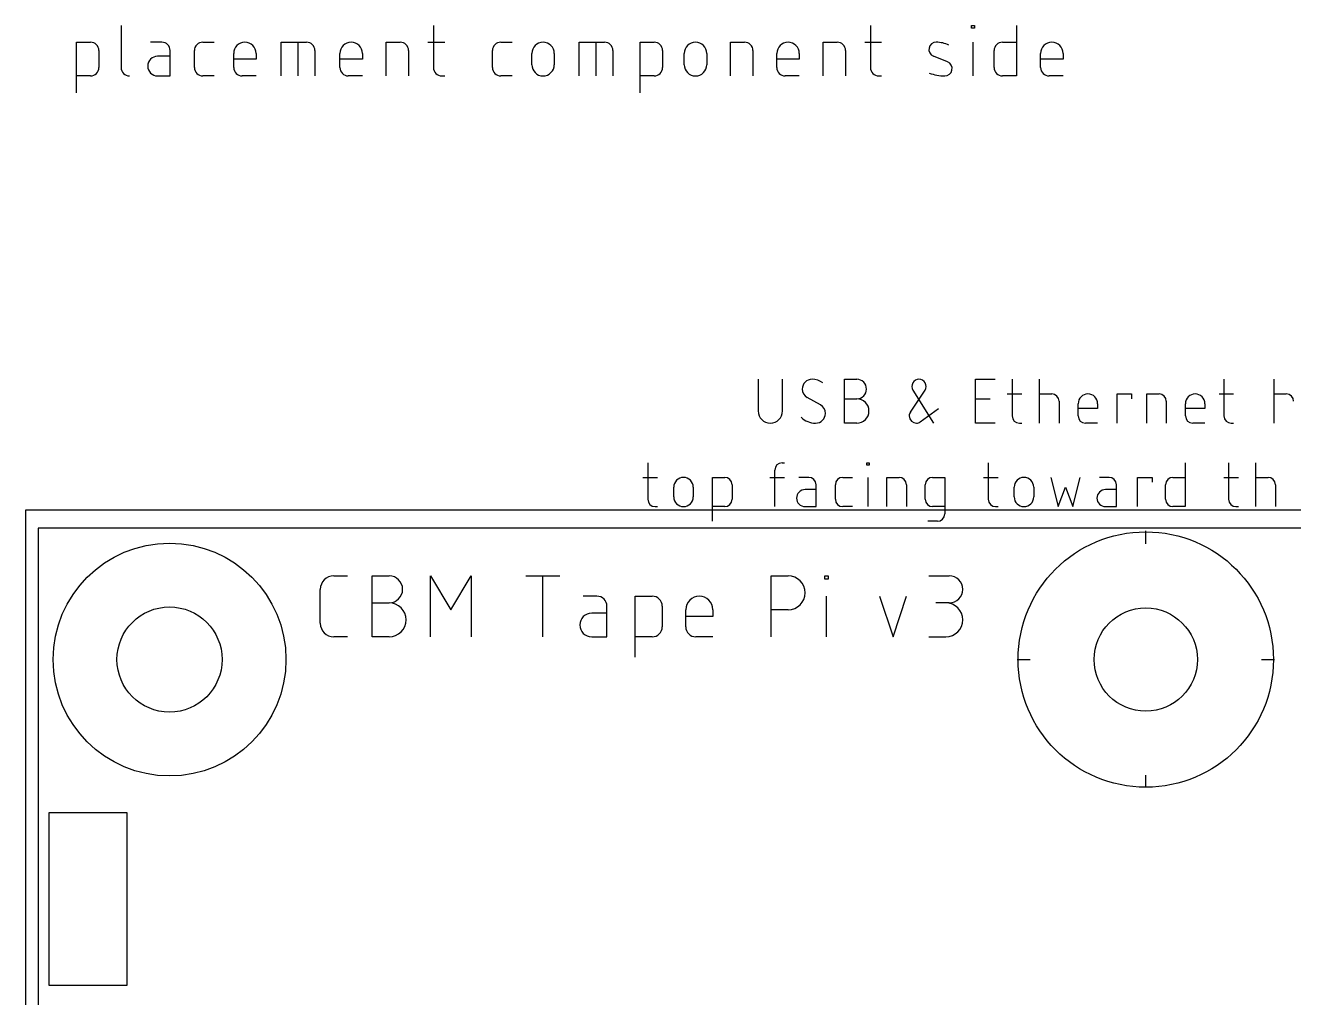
# Model space of a CAD drawing. Extents: x 0 to 67, y -11.6 to 82.9.
# Drawn here: x 0 to 33.78, y 57.02 to 82.91 of the extents above; entities that cross this region are included whole.
import ezdxf

# ---------------------------------------------------------------- set-up
doc = ezdxf.new("R2010")
doc.units = 0
for name, color, linetype in [('20', 30, 'CONTINUOUS'), ('21', 253, 'CONTINUOUS'), ('42', 175, 'CONTINUOUS'), ('51', 253, 'CONTINUOUS')]:
    doc.layers.add(name, color=color, linetype=linetype)

msp = doc.modelspace()

# ---------------------------------------------------------------- linework, layer by layer
at = {"layer": '20'}
for p, q in [((67, 70), (0, 70)), ((0, 70), (0, 0))]:
    msp.add_line(p, q, dxfattribs=at)
at = {"layer": '21'}
for p, q in [((2.5485, 82.9051), (2.5485, 81.7833)), ((10.8694, 82.9051), (10.8694, 81.7833)), ((22.5046, 82.9051), (22.5046, 81.7833)), ((25.2019, 82.8303), (25.2019, 82.9051)), ((25.2019, 82.9051), (25.2767, 82.9051)), ((25.2767, 82.8303), (25.2019, 82.8303)), ((25.2767, 82.9051), (25.2767, 82.8303)), ((26.3968, 82.9051), (26.3968, 81.5589)), ((1.3589, 81.1102), (1.3589, 82.4564)), ((1.3589, 82.4564), (1.7328, 82.4564)), ((3.632, 82.4564), (3.3329, 82.4564)), ((4.725, 82.4564), (5.0241, 82.4564)), ((6.813, 81.5589), (6.813, 82.4564)), ((6.813, 82.4564), (7.4861, 82.4564)), ((7.2617, 81.5589), (7.2617, 82.4564)), ((9.609, 81.5589), (9.609, 82.4564)), ((9.609, 82.4564), (9.983, 82.4564)), ((10.7198, 82.4564), (11.1685, 82.4564)), ((12.6643, 82.4564), (12.9635, 82.4564)), ((14.7524, 81.5589), (14.7524, 82.4564)), ((14.7524, 82.4564), (15.4255, 82.4564)), ((15.2011, 81.5589), (15.2011, 82.4564)), ((16.3706, 81.1102), (16.3706, 82.4564)), ((16.3706, 82.4564), (16.7446, 82.4564)), ((18.7804, 81.5589), (18.7804, 82.4564)), ((18.7804, 82.4564), (19.1543, 82.4564)), ((21.2443, 81.5589), (21.2443, 82.4564)), ((21.2443, 82.4564), (21.6182, 82.4564)), ((22.355, 82.4564), (22.8038, 82.4564)), ((25.2393, 81.5589), (25.2393, 82.4564)), ((26.0229, 82.4564), (26.3968, 82.4564)), ((1.9572, 82.232), (1.9572, 81.7833)), ((3.8564, 82.0824), (3.5199, 82.0824)), ((3.8564, 81.5589), (3.8564, 82.232)), ((4.5006, 81.7833), (4.5006, 82.232)), ((5.5481, 81.7833), (5.5481, 82.1572)), ((6.1464, 82.1572), (6.1464, 82.0076)), ((7.7105, 82.232), (7.7105, 81.5589)), ((8.3771, 81.7833), (8.3771, 82.1572)), ((8.9754, 82.1572), (8.9754, 82.0076)), ((10.2074, 82.232), (10.2074, 81.5589)), ((12.44, 81.7833), (12.44, 82.232)), ((13.4875, 81.8581), (13.4875, 82.1572)), ((14.0858, 82.1572), (14.0858, 81.8581)), ((15.6498, 82.232), (15.6498, 81.5589)), ((16.969, 82.232), (16.969, 81.7833)), ((17.5484, 81.8581), (17.5484, 82.1572)), ((18.1467, 82.1572), (18.1467, 81.8581)), ((19.3787, 82.232), (19.3787, 81.5589)), ((20.0123, 81.7833), (20.0123, 82.1572)), ((20.6106, 82.1572), (20.6106, 82.0076)), ((21.8426, 82.232), (21.8426, 81.5589)), ((24.5594, 81.9328), (24.1854, 82.0824)), ((25.7985, 81.7833), (25.7985, 82.232)), ((27.0391, 81.7833), (27.0391, 82.1572)), ((27.6374, 82.1572), (27.6374, 82.0076)), ((6.1464, 82.0076), (5.5481, 82.0076)), ((8.9754, 82.0076), (8.3771, 82.0076)), ((20.6106, 82.0076), (20.0123, 82.0076)), ((27.6374, 82.0076), (27.0391, 82.0076)), ((1.7328, 81.5589), (1.3589, 81.5589)), ((3.5199, 81.5589), (3.8564, 81.5589)), ((5.0241, 81.5589), (4.725, 81.5589)), ((6.1464, 81.5589), (5.7725, 81.5589)), ((8.9754, 81.5589), (8.6014, 81.5589)), ((11.0937, 81.5589), (11.1685, 81.5589)), ((12.9635, 81.5589), (12.6643, 81.5589)), ((16.7446, 81.5589), (16.3706, 81.5589)), ((20.6106, 81.5589), (20.2367, 81.5589)), ((22.729, 81.5589), (22.8038, 81.5589)), ((26.3968, 81.5589), (26.0229, 81.5589)), ((27.6374, 81.5589), (27.2635, 81.5589)), ((29.84, 69.099), (29.84, 69.4434)), ((8.2162, 68.2493), (8.5774, 68.2493)), ((9.2347, 66.6237), (9.2347, 68.2493)), ((9.2347, 68.2493), (9.6863, 68.2493)), ((10.7906, 66.6237), (10.7906, 68.2493)), ((10.7906, 68.2493), (11.3325, 67.3462)), ((11.3325, 67.3462), (11.8744, 68.2493)), ((11.8744, 68.2493), (11.8744, 66.6237)), ((13.3298, 68.2493), (14.2329, 68.2493)), ((13.7814, 66.6237), (13.7814, 68.2493)), ((19.8639, 66.6237), (19.8639, 68.2493)), ((19.8639, 68.2493), (20.3155, 68.2493)), ((21.2913, 68.159), (21.2913, 68.2493)), ((21.2913, 68.2493), (21.3816, 68.2493)), ((21.3816, 68.2493), (21.3816, 68.159)), ((24.0633, 68.2493), (24.6051, 68.2493)), ((21.3816, 68.159), (21.2913, 68.159)), ((7.855, 66.9849), (7.855, 67.8881)), ((15.2191, 67.7074), (14.8578, 67.7074)), ((16.2411, 66.0818), (16.2411, 67.7074)), ((16.2411, 67.7074), (16.6926, 67.7074)), ((21.3365, 66.6237), (21.3365, 67.7074)), ((22.7468, 67.7074), (23.108, 66.6237)), ((23.108, 66.6237), (23.4693, 67.7074)), ((9.2347, 67.5268), (9.6863, 67.5268)), ((15.49, 67.2559), (15.0836, 67.2559)), ((15.49, 66.6237), (15.49, 67.4365)), ((16.9636, 67.4365), (16.9636, 66.8946)), ((17.5885, 66.8946), (17.5885, 67.3462)), ((18.311, 67.3462), (18.311, 67.1656)), ((20.3155, 67.3462), (19.8639, 67.3462)), ((24.6051, 67.5268), (24.2439, 67.5268)), ((18.311, 67.1656), (17.5885, 67.1656)), ((8.5774, 66.6237), (8.2162, 66.6237)), ((9.6863, 66.6237), (9.2347, 66.6237)), ((15.0836, 66.6237), (15.49, 66.6237)), ((16.6926, 66.6237), (16.2411, 66.6237)), ((18.311, 66.6237), (17.8594, 66.6237)), ((24.0633, 66.6237), (24.5148, 66.6237)), ((26.4166, 66.02), (26.761, 66.02)), ((32.919, 66.02), (33.2634, 66.02)), ((29.84, 62.6465), (29.84, 62.941))]:
    msp.add_line(p, q, dxfattribs=at)
for radius in [3.4, 1.375]:
    msp.add_circle((29.84, 66.02), radius, dxfattribs=at)
for centre, radius, start, end in [((1.7328, 82.232), 0.2244, 0, 90), ((3.632, 82.232), 0.2244, 0, 90), ((4.725, 82.232), 0.2244, 89.9992, 180), ((5.8473, 82.1572), 0.2992, 0, 180), ((7.4861, 82.232), 0.2244, 0, 90), ((8.6762, 82.1572), 0.2992, 0, 180), ((9.983, 82.232), 0.2244, 0, 90), ((12.6643, 82.232), 0.2244, 89.9992, 180), ((13.7866, 82.1572), 0.2992, 0, 180), ((15.4255, 82.232), 0.2244, 0, 90), ((16.7446, 82.232), 0.2244, 0, 90), ((17.8475, 82.1572), 0.2992, 0, 180), ((19.1543, 82.232), 0.2244, 0, 90), ((20.3115, 82.1572), 0.2992, 0, 180), ((21.6182, 82.232), 0.2244, 0, 90), ((24.2574, 82.2625), 0.1939, 89.181, 248.1986), ((24.2481, 81.6071), 0.8493, 65.7609, 89.181), ((26.0229, 82.232), 0.2244, 89.9992, 180), ((27.3382, 82.1572), 0.2992, 0, 180), ((3.5199, 81.8207), 0.2618, 90, 270), ((1.7328, 81.7833), 0.2244, 270.0008, 0), ((2.7729, 81.7833), 0.2244, 180, 270), ((4.725, 81.7833), 0.2244, 180, 270), ((5.7725, 81.7833), 0.2244, 180, 270), ((8.6014, 81.7833), 0.2244, 180, 270), ((11.0937, 81.7833), 0.2244, 180, 270), ((12.6643, 81.7833), 0.2244, 180, 270), ((13.7866, 81.8581), 0.2992, 180, 0), ((16.7446, 81.7833), 0.2244, 270.0008, 0), ((17.8475, 81.8581), 0.2992, 180, 0), ((20.2367, 81.7833), 0.2244, 180, 270), ((22.729, 81.7833), 0.2244, 180, 270), ((24.4874, 81.7528), 0.1939, 269.181, 68.1986), ((26.0229, 81.7833), 0.2244, 180, 270), ((27.2635, 81.7833), 0.2244, 180, 270), ((24.5027, 82.8272), 1.2684, 250.2096, 269.181), ((8.2162, 67.8881), 0.3612, 90.0005, 180), ((9.6863, 67.8881), 0.3612, 270, 90), ((20.3155, 67.7977), 0.4516, 270, 90), ((24.6051, 67.8881), 0.3612, 270, 90), ((15.2191, 67.4365), 0.2709, 0, 90), ((16.6926, 67.4365), 0.2709, 0.0007, 90), ((17.9497, 67.3462), 0.3612, 0, 180), ((9.6863, 67.0753), 0.4516, 270, 90), ((15.0836, 66.9398), 0.3161, 90, 270), ((24.5148, 67.0753), 0.4516, 270, 90), ((8.2162, 66.9849), 0.3612, 180, 270), ((16.6926, 66.8946), 0.2709, 270, 0), ((17.8594, 66.8946), 0.2709, 180, 270)]:
    msp.add_arc(centre, radius, start, end, dxfattribs=at)
at = {"layer": '42'}
for p, q in [((0.635, 57.34), (0.635, 61.9438)), ((0.635, 61.9438), (2.6987, 61.9438)), ((2.6987, 61.9438), (2.6987, 57.34)), ((2.6987, 57.34), (0.635, 57.34))]:
    msp.add_line(p, q, dxfattribs=at)
at = {"layer": '51'}
for p, q in [((19.5152, 73.4817), (19.5152, 72.6379)), ((20.1643, 72.6379), (20.1643, 73.4817)), ((21.8181, 72.3133), (21.8181, 73.4817)), ((21.8181, 73.4817), (22.1427, 73.4817)), ((25.3087, 72.3133), (25.3087, 73.4817)), ((25.3087, 73.4817), (25.828, 73.4817)), ((26.2807, 73.4817), (26.2807, 72.508)), ((27.0096, 72.3133), (27.0096, 73.4817)), ((31.9195, 73.4817), (31.9195, 72.508)), ((33.258, 72.3133), (33.258, 73.4817)), ((21.1775, 72.8001), (20.8205, 72.9949)), ((21.8181, 72.9624), (22.1427, 72.9624)), ((23.5722, 72.6054), (23.9616, 73.1896)), ((23.6371, 73.1896), (24.1888, 72.3133)), ((25.3087, 72.9624), (25.6981, 72.9624)), ((26.1509, 73.0922), (26.5404, 73.0922)), ((27.0096, 73.0922), (27.3342, 73.0922)), ((29.0737, 72.3133), (29.0737, 73.0922)), ((29.0737, 73.0922), (29.4631, 73.0922)), ((29.4631, 73.0922), (29.4631, 72.9624)), ((29.8671, 72.3133), (29.8671, 73.0922)), ((29.8671, 73.0922), (30.1917, 73.0922)), ((31.7897, 73.0922), (32.1792, 73.0922)), ((33.258, 73.0922), (33.5826, 73.0922)), ((23.8318, 72.3458), (24.3186, 72.7028)), ((27.5289, 72.8975), (27.5289, 72.3133)), ((28.0383, 72.508), (28.0383, 72.8326)), ((28.5576, 72.7028), (28.0383, 72.7028)), ((28.5576, 72.8326), (28.5576, 72.7028)), ((30.3864, 72.8975), (30.3864, 72.3133)), ((30.8958, 72.508), (30.8958, 72.8326)), ((31.4151, 72.7028), (30.8958, 72.7028)), ((31.4151, 72.8326), (31.4151, 72.7028)), ((22.1427, 72.3133), (21.8181, 72.3133)), ((25.828, 72.3133), (25.3087, 72.3133)), ((26.4754, 72.3133), (26.5404, 72.3133)), ((28.5576, 72.3133), (28.233, 72.3133)), ((31.4151, 72.3133), (31.0905, 72.3133)), ((32.1142, 72.3133), (32.1792, 72.3133)), ((16.5765, 71.2592), (16.5765, 70.2855)), ((19.9589, 70.0908), (19.9589, 71.0645)), ((20.1536, 71.2592), (20.2185, 71.2592)), ((22.4094, 71.1943), (22.4094, 71.2592)), ((22.4094, 71.2592), (22.4743, 71.2592)), ((22.4743, 71.1943), (22.4094, 71.1943)), ((22.4743, 71.2592), (22.4743, 71.1943)), ((25.6443, 71.2592), (25.6443, 70.2855)), ((30.8871, 71.2592), (30.8871, 70.0908)), ((32.0451, 71.2592), (32.0451, 70.2855)), ((32.774, 70.0908), (32.774, 71.2592)), ((16.4467, 70.8697), (16.8362, 70.8697)), ((17.2673, 70.3504), (17.2673, 70.6101)), ((17.7866, 70.6101), (17.7866, 70.3504)), ((18.3019, 69.7013), (18.3019, 70.8697)), ((18.3019, 70.8697), (18.6265, 70.8697)), ((18.8212, 70.675), (18.8212, 70.2855)), ((19.8291, 70.8697), (20.2185, 70.8697)), ((20.8626, 70.8697), (20.603, 70.8697)), ((21.0573, 70.0908), (21.0573, 70.675)), ((21.574, 70.2855), (21.574, 70.675)), ((21.7687, 70.8697), (22.0283, 70.8697)), ((22.4419, 70.0908), (22.4419, 70.8697)), ((22.9442, 70.0908), (22.9442, 70.8697)), ((22.9442, 70.8697), (23.2688, 70.8697)), ((23.4635, 70.675), (23.4635, 70.0908)), ((23.967, 70.2855), (23.967, 70.675)), ((24.1618, 70.8697), (24.4863, 70.8697)), ((24.4863, 70.8697), (24.4863, 69.8961)), ((25.5145, 70.8697), (25.904, 70.8697)), ((26.3351, 70.3504), (26.3351, 70.6101)), ((26.8544, 70.6101), (26.8544, 70.3504)), ((27.3102, 70.8697), (27.5049, 70.0908)), ((27.5049, 70.0908), (27.6997, 70.6101)), ((27.6997, 70.6101), (27.8944, 70.0908)), ((27.8944, 70.0908), (28.0891, 70.8697)), ((28.8636, 70.8697), (28.6039, 70.8697)), ((29.0583, 70.0908), (29.0583, 70.675)), ((29.6184, 70.0908), (29.6184, 70.8697)), ((29.6184, 70.8697), (30.0078, 70.8697)), ((30.0078, 70.8697), (30.0078, 70.7399)), ((30.3678, 70.2855), (30.3678, 70.675)), ((30.5626, 70.8697), (30.8871, 70.8697)), ((31.9153, 70.8697), (32.3048, 70.8697)), ((32.774, 70.8697), (33.0986, 70.8697)), ((33.2933, 70.675), (33.2933, 70.0908)), ((21.0573, 70.5452), (20.7652, 70.5452)), ((29.0583, 70.5452), (28.7662, 70.5452)), ((16.7713, 70.0908), (16.8362, 70.0908)), ((18.6265, 70.0908), (18.3019, 70.0908)), ((20.7652, 70.0908), (21.0573, 70.0908)), ((22.0283, 70.0908), (21.7687, 70.0908)), ((24.4863, 70.0908), (24.1618, 70.0908)), ((25.8391, 70.0908), (25.904, 70.0908)), ((28.7662, 70.0908), (29.0583, 70.0908)), ((30.8871, 70.0908), (30.5626, 70.0908)), ((32.2398, 70.0908), (32.3048, 70.0908)), ((24.2916, 69.7013), (24.0319, 69.7013)), ((56.34, 69.52), (0.34, 69.52)), ((0.34, 69.52), (0.34, 4.27))]:
    msp.add_line(p, q, dxfattribs=at)
for radius in [3.1, 1.4]:
    msp.add_circle((3.84, 66.02), radius, dxfattribs=at)
for centre, radius, start, end in [((20.9503, 73.2221), 0.2596, 89.9993, 180), ((20.9503, 72.9949), 0.4868, 53.1301, 89.9993), ((22.1427, 73.2221), 0.2596, 270, 90), ((23.7993, 73.2906), 0.1911, 90.0001, 211.8906), ((23.7993, 73.2906), 0.1911, 328.1088, 90.0001), ((20.9544, 73.2221), 0.2637, 179.9998, 239.4902), ((22.1427, 72.6379), 0.3246, 270, 90), ((27.3342, 72.8975), 0.1947, 0.0009, 90), ((28.298, 72.8326), 0.2596, 0, 180), ((30.1917, 72.8975), 0.1947, 0.0009, 90), ((31.1555, 72.8326), 0.2596, 0, 180), ((33.5826, 72.8975), 0.1947, 0.0009, 90), ((19.8398, 72.6379), 0.3246, 180, 0), ((21.0436, 72.5729), 0.2637, 0.0001, 59.4899), ((21.0477, 72.8618), 0.5485, 224.761, 269.9999), ((21.0477, 72.5729), 0.2596, 270, 0), ((23.702, 72.508), 0.1623, 143.1334, 180), ((23.7344, 72.508), 0.1947, 180, 270), ((23.7344, 72.4756), 0.1623, 270, 306.8666), ((26.4754, 72.508), 0.1947, 180, 270), ((28.233, 72.508), 0.1947, 180, 270), ((31.0905, 72.508), 0.1947, 180, 270), ((32.1142, 72.508), 0.1947, 180, 270), ((20.1536, 71.0645), 0.1947, 90.0009, 180), ((17.527, 70.6101), 0.2596, 0, 180), ((18.6265, 70.675), 0.1947, 0.0009, 90), ((20.8626, 70.675), 0.1947, 0, 90), ((21.7687, 70.675), 0.1947, 90, 180), ((23.2688, 70.675), 0.1947, 0.0009, 90), ((24.1618, 70.675), 0.1947, 90, 180), ((26.5948, 70.6101), 0.2596, 0, 180), ((28.8636, 70.675), 0.1947, 0, 90), ((30.5626, 70.675), 0.1947, 90, 180), ((33.0986, 70.675), 0.1947, 0.0009, 90), ((16.7713, 70.2855), 0.1947, 180, 270), ((17.527, 70.3504), 0.2596, 180, 0), ((18.6265, 70.2855), 0.1947, 270, 0), ((20.7652, 70.318), 0.2272, 90, 270), ((21.7687, 70.2855), 0.1947, 180, 270), ((24.1618, 70.2855), 0.1947, 180, 270), ((25.8391, 70.2855), 0.1947, 180, 270), ((26.5948, 70.3504), 0.2596, 180, 0), ((28.7662, 70.318), 0.2272, 90, 270), ((30.5626, 70.2855), 0.1947, 180, 270), ((32.2398, 70.2855), 0.1947, 180, 270), ((24.2916, 69.8961), 0.1947, 270.0009, 0)]:
    msp.add_arc(centre, radius, start, end, dxfattribs=at)

doc.saveas('drawing.dxf')
